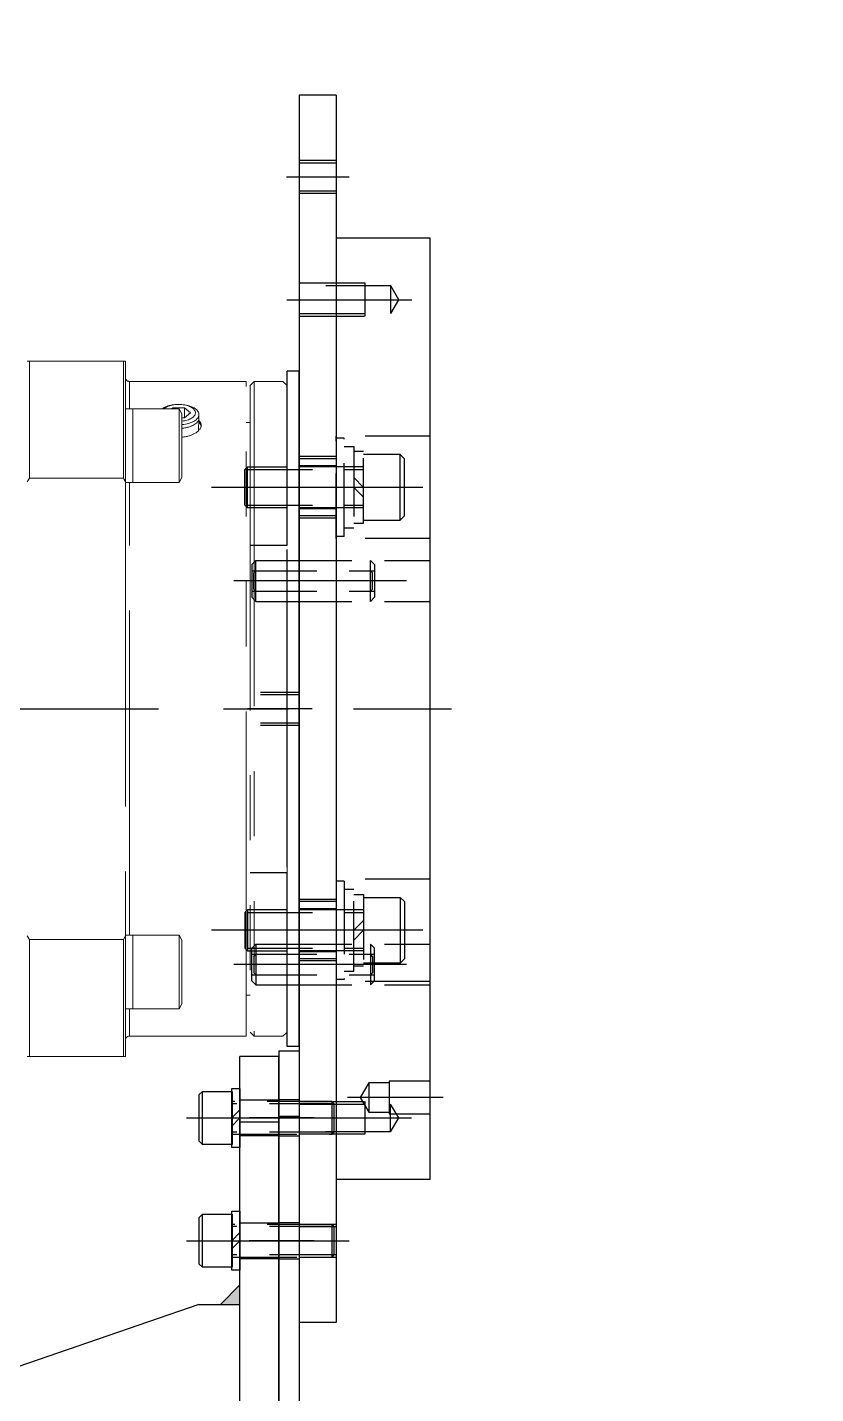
# Model space of a CAD drawing. Extents: x -2384 to 29887, y -2542 to 22350.
# Drawn here: x 3600.9 to 3793.6, y 4682.1 to 5016 of the extents above; entities that cross this region are included whole.
import ezdxf

# ---------------------------------------------------------------- set-up
doc = ezdxf.new("R2010")
doc.units = 0
doc.header["$LTSCALE"] = 63.5
doc.header["$MEASUREMENT"] = 0
for name, pattern in [('CENTER', [2, 1.25, -0.25, 0.25, -0.25]), ('HIDDEN', [0.375, 0.25, -0.125]), ('PHANTOM', [2.5, 1.25, -0.25, 0.25, -0.25, 0.25, -0.25])]:
    doc.linetypes.add(name, pattern=pattern)
doc.layers.get('0').update_dxf_attribs({"linetype": 'CONTINUOUS'})
for name, color, linetype in [('1', 4, 'HIDDEN'), ('2', 2, 'CENTER'), ('3', 3, 'CONTINUOUS'), ('4', 6, 'PHANTOM')]:
    doc.layers.add(name, color=color, linetype=linetype)
doc.styles.add('ROMANS', font='ROMANS.shx')
doc.styles.get("Standard").update_dxf_attribs({"font": 'romans.shx'})
doc.dimstyles.get("Standard").update_dxf_attribs({"dimtxt": 0.18, "dimasz": 0.18, "dimexe": 0.18, "dimexo": 0.0625, "dimgap": 0.09, "dimtad": 0, "dimtih": 1, "dimtoh": 1, "dimdec": 4, "dimzin": 0, "dimdsep": 46, "dimtxsty": 'Standard', "dimcen": 0.09, "dimadec": 0, "dimazin": 0, "dimtfac": 1, "dimtdec": 4, "dimtofl": 0, "dimtmove": 0, "dimatfit": 3, "dimfxl": 1, "dimtolj": 1, "dimtzin": 0, "dimarcsym": 0})

# ---------------------------------------------------------------- blocks, each defined once
blk = doc.blocks.new('165F-TOP')
at = {"lineweight": 0}
for p, q in [((1744, 85), (1743.5, 85)), ((1744, 85), (1744, 56.38)), ((1744, 85), (1767, 85)), ((1767, 56.38), (1767, 85)), ((1767.5, 85), (1767, 85)), ((1767.5, 85), (1767.5, 55.47)), ((1768.5, 73.35), (1768.5, 80)), ((1797, 80), (1768.5, 80)), ((1797, -80), (1797, 80)), ((1799, 80), (1798, 79)), ((1798, 79), (1798, -79)), ((1799, 80), (1799, -80)), ((1806, 80), (1799, 80)), ((1807, 79), (1806, 80)), ((1807, -79), (1807, 79)), ((1779.06, 73.59), (1778.78, 73.35)), ((1779.06, 73.35), (1779.06, 73.59)), ((1781.94, 73.59), (1779.06, 73.59)), ((1781.94, 71.09), (1781.94, 73.59)), ((1783.39, 72.34), (1781.94, 73.59)), ((1769.3, 73.35), (1767.5, 73.35)), ((1769.3, 55.35), (1769.3, 73.35)), ((1769.3, 73.35), (1769.3, 55.35)), ((1780.6, 73.35), (1769.3, 73.35)), ((1781.3, 72.13), (1780.6, 73.35)), ((1780.6, 73.35), (1780.6, 55.35)), ((1781.3, 56.56), (1781.3, 72.13)), ((1781.3, 71.09), (1781.94, 71.09)), ((1781.94, 71.09), (1783.39, 72.34)), ((1785.33, 68.02), (1785.44, 70.97)), ((1785.44, 70.98), (1785.47, 71.86)), ((1798, 70), (1797, 70)), ((1743.5, 55.47), (1744, 56.38)), ((1767, 56.38), (1744, 56.38)), ((1767.5, 55.47), (1767.5, -55.47)), ((1767.5, 55.35), (1769.3, 55.35)), ((1768.5, -55.35), (1768.5, 55.35)), ((1769.3, 55.35), (1780.6, 55.35)), ((1780.6, 55.35), (1781.3, 56.56)), ((1744, -56.38), (1767, -56.38)), ((1744, -56.38), (1744, -85)), ((1767.5, -55.47), (1767, -56.38)), ((1767, -85), (1767, -56.38)), ((1769.3, -55.35), (1767.5, -55.35)), ((1767.5, -55.47), (1767.5, -85)), ((1769.3, -73.35), (1769.3, -55.35)), ((1769.3, -55.35), (1769.3, -73.35)), ((1780.6, -55.35), (1769.3, -55.35)), ((1781.3, -56.56), (1780.6, -55.35)), ((1780.6, -55.35), (1780.6, -73.35)), ((1781.3, -72.13), (1781.3, -56.56)), ((1797, -70), (1798, -70)), ((1767.5, -73.35), (1769.3, -73.35)), ((1768.5, -80), (1768.5, -73.35)), ((1769.3, -73.35), (1780.6, -73.35)), ((1780.6, -73.35), (1781.3, -72.13)), ((1768.5, -80), (1797, -80)), ((1798, -79), (1799, -80)), ((1799, -80), (1806, -80)), ((1806, -80), (1807, -79)), ((1743.5, -85), (1744, -85)), ((1767, -85), (1744, -85)), ((1767, -85), (1767.5, -85))]:
    blk.add_line(p, q, dxfattribs=at)
for p, q in [((1798, 40), (1807, 40)), ((1798, -40), (1807, -40))]:
    blk.add_line(p, q)
for centre, radius, start, end in [((1768.5, 81), 1, 180, 270), ((1577.39, -48.43), 216.66, 28.6585, 28.933), ((1933.61, 48.43), 216.66, 208.6585, 208.933), ((1768.5, -81), 1, 90, 180)]:
    blk.add_arc(centre, radius, start, end, dxfattribs=at)
for centre, major_axis, start_param, end_param in [((1780.5, 71.91), (4.97, 0), 0, 2.523813), ((1780.5, 72.34), (-4.11, 0), 1.766777, 5.77049), ((1780.5, 71.91), (4.97, 0), 4.873917, 6.283185), ((1780.5, 71.02), (-4.94, 0), 1.733375, 3.123549), ((1780.5, 71.01), (4.94, 0), 4.874978, 6.265142), ((1780.5, 71.01), (4.93, 0), 4.8753, 5.667706), ((1780.5, 68.85), (5.5, 0), 0, 0.467624)]:
    blk.add_ellipse(centre, major_axis=major_axis, ratio=0.5, start_param=start_param, end_param=end_param, dxfattribs=at)
blk.add_open_spline([(1781.31, 66.4), (1782.46, 66.5), (1783.56, 66.81), (1785.4, 67.8), (1786, 68.55), (1786, 69.69), (1785.82, 70.07), (1785.47, 70.42)], degree=3, knots=[0.523596, 0.523596, 0.523596, 0.523596, 0.625, 0.625, 0.75, 0.75, 0.8198649, 0.8198649, 0.8198649, 0.8198649], dxfattribs=at)
at = {"layer": '2'}
blk.add_line((-589.77, 0), (1847.25, 0), dxfattribs=at)
blk = doc.blocks.new('PLAINM10NsS', base_point=(6733.03, -3632.43))
for p, q in [((6733.03, -3622.43), (6735.33, -3622.43)), ((6733.03, -3642.43), (6733.03, -3622.43)), ((6735.33, -3622.43), (6735.33, -3642.43)), ((6735.33, -3642.43), (6733.03, -3642.43))]:
    blk.add_line(p, q)
blk = doc.blocks.new('TAPPM8x16-0000sH', base_point=(898.42, 475.15))
at = {"layer": '1'}
for p, q in [((914.42, 479.15), (898.42, 479.15)), ((920.67, 478.55), (898.42, 478.55)), ((914.42, 471.15), (914.42, 479.15)), ((920.67, 471.75), (920.67, 478.55)), ((922.64, 475.15), (920.67, 478.55)), ((920.67, 471.75), (922.64, 475.15)), ((898.42, 471.75), (920.67, 471.75)), ((898.42, 471.15), (914.42, 471.15))]:
    blk.add_line(p, q, dxfattribs=at)
at = {"layer": '2'}
blk.add_line((895.25, 475.15), (925.81, 475.15), dxfattribs=at)
blk = doc.blocks.new('BLREAMM8x10-0000sH', base_point=(888.72, 474.78))
at = {"layer": '1'}
for p, q in [((898.72, 478.78), (888.72, 478.78)), ((898.72, 470.78), (898.72, 478.78)), ((903.72, 478.38), (898.72, 478.38)), ((903.72, 471.18), (903.72, 478.38)), ((905.8, 474.78), (903.72, 478.38)), ((903.72, 471.18), (905.8, 474.78)), ((898.72, 471.18), (903.72, 471.18)), ((888.72, 470.78), (898.72, 470.78))]:
    blk.add_line(p, q, dxfattribs=at)
at = {"layer": '2'}
blk.add_line((885.55, 474.78), (908.97, 474.78), dxfattribs=at)
blk = doc.blocks.new('TAPHM8x9-0000sH', base_point=(920.72, 1052.15))
at = {"layer": '1'}
for p, q in [((929.72, 1056.15), (920.72, 1056.15)), ((929.72, 1055.55), (920.72, 1055.55)), ((920.72, 1048.75), (929.72, 1048.75)), ((920.72, 1048.15), (929.72, 1048.15))]:
    blk.add_line(p, q, dxfattribs=at)
at = {"layer": '2'}
blk.add_line((917.55, 1052.15), (932.9, 1052.15), dxfattribs=at)
blk = doc.blocks.new('TAPHM8x9-5250sH', base_point=(522.82, 237.82))
at = {"layer": '1'}
for p, q in [((532.34, 241.82), (522.82, 241.82)), ((532.34, 241.22), (522.82, 241.22)), ((522.82, 234.42), (532.34, 234.42)), ((522.82, 233.82), (532.34, 233.82))]:
    blk.add_line(p, q, dxfattribs=at)
at = {"layer": '2'}
blk.add_line((519.64, 237.82), (535.52, 237.82), dxfattribs=at)
blk = doc.blocks.new('TAPHM8x6-9375sH', base_point=(503.9, 302.79))
at = {"layer": '1'}
for p, q in [((510.84, 306.79), (503.9, 306.79)), ((510.84, 306.19), (503.9, 306.19)), ((503.9, 299.39), (510.84, 299.39)), ((503.9, 298.79), (510.84, 298.79))]:
    blk.add_line(p, q, dxfattribs=at)
at = {"layer": '2'}
blk.add_line((500.72, 302.79), (514.01, 302.79), dxfattribs=at)
blk = doc.blocks.new('DWLHM6x6-9375sH', base_point=(523.9, 302.79))
at = {"layer": '1'}
for p, q in [((530.84, 305.79), (523.9, 305.79)), ((523.9, 299.79), (530.84, 299.79))]:
    blk.add_line(p, q, dxfattribs=at)
at = {"layer": '2'}
blk.add_line((520.72, 302.79), (534.01, 302.79), dxfattribs=at)
blk = doc.blocks.new('A$C6E3062BF')
for p, q in [((-48.04, 0), (50.6, 0)), ((-48.04, -136), (-48.04, 0)), ((50.62, -0.44), (50.62, 0)), ((-35.54, -7.94), (43.12, -7.94)), ((-43.04, -136), (-43.04, -15.44)), ((-48.04, -120), (-43.04, -120)), ((-48.04, -136), (-43.04, -136))]:
    blk.add_line(p, q)
for centre, start, end in [((43.12, -0.44), 270, 355.698), ((43.12, -0.44), 355.9424, 0), ((-35.54, -15.44), 90, 180)]:
    blk.add_arc(centre, 7.5, start, end)
at = {"layer": '1'}
for p, q in [((-48.04, -85.18), (-43.04, -85.18)), ((-43.04, -93.98), (-48.04, -93.98)), ((-48.04, -115.18), (-43.04, -115.18)), ((-43.04, -123.98), (-48.04, -123.98))]:
    blk.add_line(p, q, dxfattribs=at)
at = {"layer": '2'}
for p, q in [((-39.39, -89.58), (-55.27, -89.58)), ((-39.39, -119.58), (-55.27, -119.58))]:
    blk.add_line(p, q, dxfattribs=at)
at = {"rotation": 90}
for name, p in [('DWLHM6x6-9375sH', (0, -7.94)), ('TAPHM8x6-9375sH', (20, -7.94))]:
    blk.add_blockref(name, p, dxfattribs=at)
blk = doc.blocks.new('CLHOLEM8x9-5250sH', base_point=(907.95, 475.15))
at = {"layer": '1'}
for p, q in [((917.47, 479.55), (907.95, 479.55)), ((907.95, 470.75), (917.47, 470.75))]:
    blk.add_line(p, q, dxfattribs=at)
at = {"layer": '2'}
blk.add_line((904.77, 475.15), (920.65, 475.15), dxfattribs=at)
blk = doc.blocks.new('SHCSM8x25-0000sS', base_point=(939.11, 445.05))
for p, q in [((931.11, 450.75), (931.91, 451.55)), ((931.91, 438.55), (931.91, 451.55)), ((931.91, 451.55), (939.11, 451.55)), ((939.11, 451.55), (939.11, 438.55)), ((931.11, 439.35), (931.11, 450.75)), ((931.91, 438.55), (931.11, 439.35)), ((939.11, 438.55), (931.91, 438.55))]:
    blk.add_line(p, q)
at = {"layer": '1'}
for p, q in [((963.57, 449.05), (939.11, 449.05)), ((964.11, 448.51), (939.11, 448.51)), ((964.11, 448.51), (963.57, 449.05)), ((963.57, 441.05), (963.57, 449.05)), ((964.11, 441.59), (964.11, 448.51)), ((964.11, 441.59), (939.11, 441.59)), ((939.11, 441.05), (963.57, 441.05)), ((963.57, 441.05), (964.11, 441.59))]:
    blk.add_line(p, q, dxfattribs=at)
at = {"layer": '2'}
blk.add_line((927.94, 445.05), (967.29, 445.05), dxfattribs=at)
blk = doc.blocks.new('RDLWM8SS', base_point=(635.58, 1282.78))
for p, q in [((635.58, 1290.01), (637.56, 1290.01)), ((635.58, 1275.54), (635.58, 1290.01)), ((637.56, 1290.01), (637.56, 1275.54)), ((635.58, 1282.78), (637.56, 1284.76)), ((635.58, 1280.8), (637.56, 1282.78)), ((637.56, 1275.54), (635.58, 1275.54))]:
    blk.add_line(p, q)
blk = doc.blocks.new('TAPHM8x9-5250sS', base_point=(1764.92, -504.89))
at = {"layer": '1'}
for p, q in [((1774.45, -500.89), (1764.92, -500.89)), ((1774.45, -501.49), (1764.92, -501.49)), ((1764.92, -508.29), (1774.45, -508.29)), ((1764.92, -508.89), (1774.45, -508.89))]:
    blk.add_line(p, q, dxfattribs=at)
at = {"layer": '2'}
blk.add_line((1761.75, -504.89), (1777.62, -504.89), dxfattribs=at)
blk = doc.blocks.new('J6 BKT SIDE')
for p, q in [((4.52, 118.58), (4.52, 109.06)), ((4.52, 118.58), (279, 118.58)), ((279, 118.58), (279, 109.06)), ((4.52, 113.82), (0, 109.06)), ((0, 109.06), (0, -15)), ((279, 109.06), (0.05, 109.06)), ((9.53, 104.3), (14.29, 109.06)), ((9.53, 109.06), (9.53, -15)), ((174.63, 109.06), (174.63, 99.06)), ((174.63, 104.3), (179.39, 109.06)), ((19.53, 45.56), (174.63, 99.06)), ((19.53, 45.56), (9.53, 45.56)), ((9.53, 40.8), (14.29, 45.56)), ((0.02, 1), (9.54, 1)), ((0.05, -15), (9.58, -15))]:
    blk.add_line(p, q)
for points in [[(4.52, 109.06), (4.52, 113.82), (0, 109.06)], [(9.53, 109.06), (9.53, 104.3), (14.29, 109.06)], [(174.63, 109.06), (174.63, 104.3), (179.39, 109.06)], [(9.53, 45.56), (9.53, 40.8), (14.29, 45.56)]]:
    blk.add_solid(points)
at = {"layer": '2'}
blk.add_line((-8.65, 30), (7.23, 30), dxfattribs=at)
for name, p, rotation in [('TAPHM8x9-5250sS', (181.88, 118.58), 270), ('TAPHM8x9-5250sS', (261.88, 118.58), 270), ('SHCSM8x25-0000sS', (11.45, 30), 180), ('SHCSM8x25-0000sS', (11.45, 0), 180)]:
    blk.add_blockref(name, p, dxfattribs=dict(rotation=rotation))
at = {"extrusion": (0, 0, -1), "xscale": -1, "zscale": -1, "rotation": 180}
for p in [(-11.51, 30), (-11.51, 0)]:
    blk.add_blockref('RDLWM8SS', p, dxfattribs=at)
at = {"xscale": -1}
for p in [(9.53, 30), (9.53, 0)]:
    blk.add_blockref('CLHOLEM8x9-5250sH', p, dxfattribs=at)
blk = doc.blocks.new('A$C161C489F')
for p, q in [((-12, 150), (-3, 150)), ((-12, -150), (-12, 150)), ((-3, -150), (-3, 150)), ((-35, 115), (-35, -115)), ((-35, 115), (-12, 115)), ((-3, 82.5), (0, 82.5)), ((-3, 82.5), (-3, -82.5)), ((0, 82.5), (0, 40)), ((7.6, 67.5), (0, 67.5)), ((7.6, 57.5), (7.6, 67.5)), ((7.6, 67.5), (8.6, 66.5)), ((8.6, 66.5), (8.6, 58.5)), ((9.65, 59.13), (0, 59.13)), ((7.6, 57.5), (0, 57.5)), ((8.6, 58.5), (7.6, 57.5)), ((9.65, 49.13), (9.65, 59.13)), ((10.31, 58.47), (9.65, 59.13)), ((10.31, 49.79), (10.31, 58.47)), ((0, 49.13), (9.65, 49.13)), ((9.65, 49.13), (10.31, 49.79)), ((0, 38.73), (0, -38.91)), ((7.6, -26.25), (0, -26.25)), ((8.6, -27.25), (7.6, -26.25)), ((7.6, -26.25), (7.6, -36.25)), ((8.6, -35.25), (8.6, -27.25)), ((7.6, -36.25), (0, -36.25)), ((7.6, -36.25), (8.6, -35.25)), ((0, -40), (0, -82.5)), ((0, -49.13), (9.65, -49.13)), ((9.65, -49.13), (9.65, -59.13)), ((9.65, -49.13), (10.31, -49.79)), ((10.31, -49.79), (10.31, -58.47)), ((9.65, -59.13), (0, -59.13)), ((10.31, -58.47), (9.65, -59.13)), ((-3, -82.5), (0, -82.5)), ((-35, -115), (-12, -115)), ((-12, -150), (-3, -150))]:
    blk.add_line(p, q)
at = {"layer": '1'}
for p, q in [((0, 67.5), (-35, 67.5)), ((-21.4, 66.5), (-20.4, 67.5)), ((-20.4, 57.5), (-20.4, 67.5)), ((-35, 66.63), (-12, 66.63)), ((-21.4, 66.5), (-21.4, 58.5)), ((8.6, 65), (-21.4, 65)), ((-20.9, 64.5), (-20.4, 65)), ((-20.9, 60.5), (-20.9, 64.5)), ((-14, 42.13), (-14, 66.13)), ((-14, 66.13), (-12, 66.13)), ((-12, 41.63), (-12, 66.63)), ((7.6, 65), (8.1, 64.5)), ((8.1, 60.5), (8.1, 64.5)), ((-28.69, 61.13), (-27.69, 62.13)), ((-28.69, 47.13), (-28.69, 61.13)), ((-27.69, 46.13), (-27.69, 62.13)), ((-27.69, 62.13), (-18.69, 62.13)), ((-20.9, 60.5), (-20.4, 60)), ((-18.69, 45.36), (-18.69, 62.89)), ((-18.69, 62.89), (-16.3, 62.89)), ((-16.3, 62.89), (-16.3, 45.36)), ((-12, 61.63), (-3, 61.63)), ((-12, 61.13), (-3, 61.13)), ((-3, 61.13), (-3, 47.13)), ((8.1, 60.5), (7.6, 60)), ((0, 57.5), (-35, 57.5)), ((8.6, 60), (-21.4, 60)), ((-20.4, 57.5), (-21.4, 58.5)), ((-18.69, 59.13), (0, 59.13)), ((9.65, 58.47), (-18.69, 58.47)), ((-12, 59.38), (-3, 59.38)), ((-18.69, 54.13), (-16.3, 56.52)), ((-18.69, 51.74), (-16.3, 54.13)), ((-27.69, 46.13), (-28.69, 47.13)), ((9.65, 49.79), (-18.69, 49.79)), ((-18.69, 49.13), (0, 49.13)), ((-12, 48.88), (-3, 48.88)), ((-12, 47.13), (-3, 47.13)), ((-18.69, 46.13), (-27.69, 46.13)), ((-16.3, 45.36), (-18.69, 45.36)), ((-12, 46.63), (-3, 46.63)), ((-35, 41.63), (-12, 41.63)), ((-14, 42.13), (-12, 42.13)), ((0, -26.25), (-35, -26.25)), ((-20.4, -26.25), (-21.4, -27.25)), ((-20.4, -26.25), (-20.4, -36.25)), ((-21.4, -35.25), (-21.4, -27.25)), ((8.6, -28.75), (-21.4, -28.75)), ((-20.9, -29.25), (-20.4, -28.75)), ((-20.9, -29.25), (-20.9, -33.25)), ((8.1, -29.25), (7.6, -28.75)), ((8.1, -29.25), (8.1, -33.25)), ((-20.9, -33.25), (-20.4, -33.75)), ((7.6, -33.75), (8.1, -33.25)), ((0, -36.25), (-35, -36.25)), ((8.6, -33.75), (-21.4, -33.75)), ((-21.4, -35.25), (-20.4, -36.25)), ((-35, -41.63), (-12, -41.63)), ((-14, -42.13), (-14, -66.13)), ((-14, -42.13), (-12, -42.13)), ((-12, -41.63), (-12, -66.63)), ((-27.69, -46.13), (-28.69, -47.13)), ((-18.69, -46.13), (-27.69, -46.13)), ((-27.69, -46.13), (-27.69, -62.13)), ((-18.69, -45.36), (-18.69, -62.89)), ((-16.3, -45.36), (-18.69, -45.36)), ((-16.3, -62.89), (-16.3, -45.36)), ((-12, -46.63), (-3, -46.63)), ((-28.69, -47.13), (-28.69, -61.13)), ((-18.69, -49.13), (0, -49.13)), ((9.65, -49.79), (-18.69, -49.79)), ((-12, -47.13), (-3, -47.13)), ((-12, -48.88), (-3, -48.88)), ((-3, -61.13), (-3, -47.13)), ((-18.69, -51.74), (-16.3, -54.13)), ((-18.69, -54.13), (-16.3, -56.52)), ((9.65, -58.47), (-18.69, -58.47)), ((-18.69, -59.13), (0, -59.13)), ((-12, -59.38), (-3, -59.38)), ((-28.69, -61.13), (-27.69, -62.13)), ((-27.69, -62.13), (-18.69, -62.13)), ((-18.69, -62.89), (-16.3, -62.89)), ((-12, -61.13), (-3, -61.13)), ((-12, -61.63), (-3, -61.63)), ((-35, -66.63), (-12, -66.63)), ((-14, -66.13), (-12, -66.13))]:
    blk.add_line(p, q, dxfattribs=at)
at = {"layer": '2'}
for p, q in [((-29.24, 62.5), (12.97, 62.5)), ((-33.24, 54.13), (18.46, 54.13)), ((-29.24, -31.25), (12.97, -31.25)), ((-33.24, -54.13), (18.46, -54.13))]:
    blk.add_line(p, q, dxfattribs=at)
at = {"xscale": -1}
for name, p in [('A$C6E3062BF', (-46.04, 219.58)), ('TAPPM8x16-0000sH', (-3, 100))]:
    blk.add_blockref(name, p, dxfattribs=at)
for name, p in [('J6 BKT SIDE', (2, 100)), ('BLREAMM8x10-0000sH', (-35, 95)), ('TAPHM8x9-5250sH', (-3, 0))]:
    blk.add_blockref(name, p)
at = {"rotation": 180}
for name, p in [('TAPHM8x9-0000sH', (-3, 130)), ('TAPPM8x16-0000sH', (-3.1, -100)), ('TAPHM8x9-0000sH', (-3, -130))]:
    blk.add_blockref(name, p, dxfattribs=at)
at = {"layer": '1', "xscale": -1}
blk.add_blockref('PLAINM10NsS', (-14, 54.13), dxfattribs=at)
at = {"layer": '1', "rotation": 180}
blk.add_blockref('PLAINM10NsS', (-14, -54.13), dxfattribs=at)

msp = doc.modelspace()

# ---------------------------------------------------------------- block references
at = {"rotation": 180}
msp.add_blockref('A$C161C489F', (3664.38, 4849.48), dxfattribs=at)
at = {"layer": '4'}
msp.add_blockref('165F-TOP', (1857.38, 4849.48), dxfattribs=at)

# ---------------------------------------------------------------- leaders
at = {"layer": '3', "annotation_type": 0, "has_hookline": 1, "hookline_direction": 0, "text_width": 959.88}
msp.add_leader([(2780.88, 4944.48), (3070.7, 5267.5), (3113.99, 5267.5)], dimstyle='Standard', override={"dimscale": 254, "dimexe": 0.06, "dimdec": 2, "dimzin": 4, "dimtxsty": 'ROMANS', "dimtix": 1, "dimatfit": 1, "dimarcsym": 1}, dxfattribs=at)

doc.saveas('drawing.dxf')
